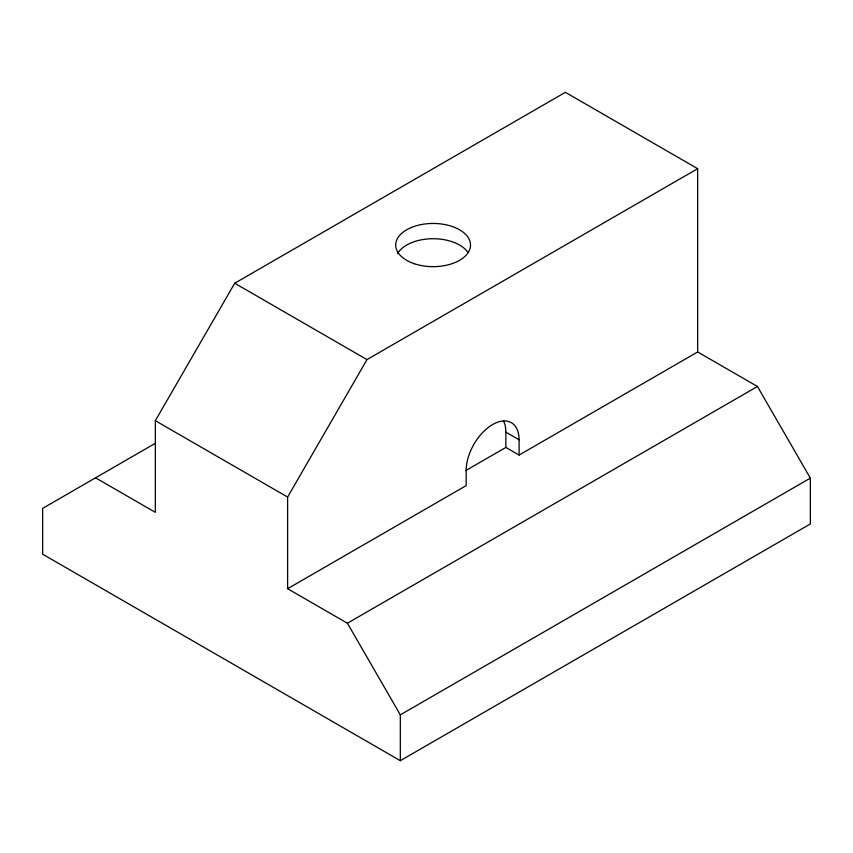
<?xml version="1.0" encoding="UTF-8"?>
<svg xmlns="http://www.w3.org/2000/svg" width="853" height="853" viewBox="0 0 853 853"><rect width="100%" height="100%" fill="white"/><g stroke="black" fill="none" stroke-linecap="round" stroke-linejoin="round"><path stroke-width="1.28" d="M95.557 477.819L155.342 512.333L155.342 420.7L234.703 283.239L565.379 92.316L697.658 168.691L697.658 351.969L519.093 455.065L505.861 447.42L465.61 470.664M155.523 443.197L42.65 508.367L42.65 554.183L400.313 760.684L400.313 714.857L347.406 623.223L287.621 588.698L287.621 497.064L366.982 359.603L697.658 168.691M287.621 588.698L466.186 485.613L466.186 470.334A37.415 21.602 -60 0 1 492.639 424.517A37.415 21.602 -60 0 1 519.093 439.785L519.093 455.065M347.406 623.223L757.443 386.484L810.35 478.128L810.35 523.945L400.313 760.684M400.313 714.857L810.35 478.128M697.658 351.969L757.443 386.484M503.569 421.041A37.415 21.602 -60 0 1 505.861 432.151L519.093 439.785M234.703 283.239L366.982 359.603M155.342 420.7L287.621 497.064M505.861 432.151L505.861 447.42M397.53 253.661A37.415 21.602 0 0 1 432.13 238.733A37.415 21.602 0 0 1 468.041 252.584M414.409 263.758A37.415 21.602 0 0 0 470.525 245.056A37.415 21.602 0 0 0 414.409 226.344A37.415 21.602 0 0 0 414.409 263.758"/></g></svg>
